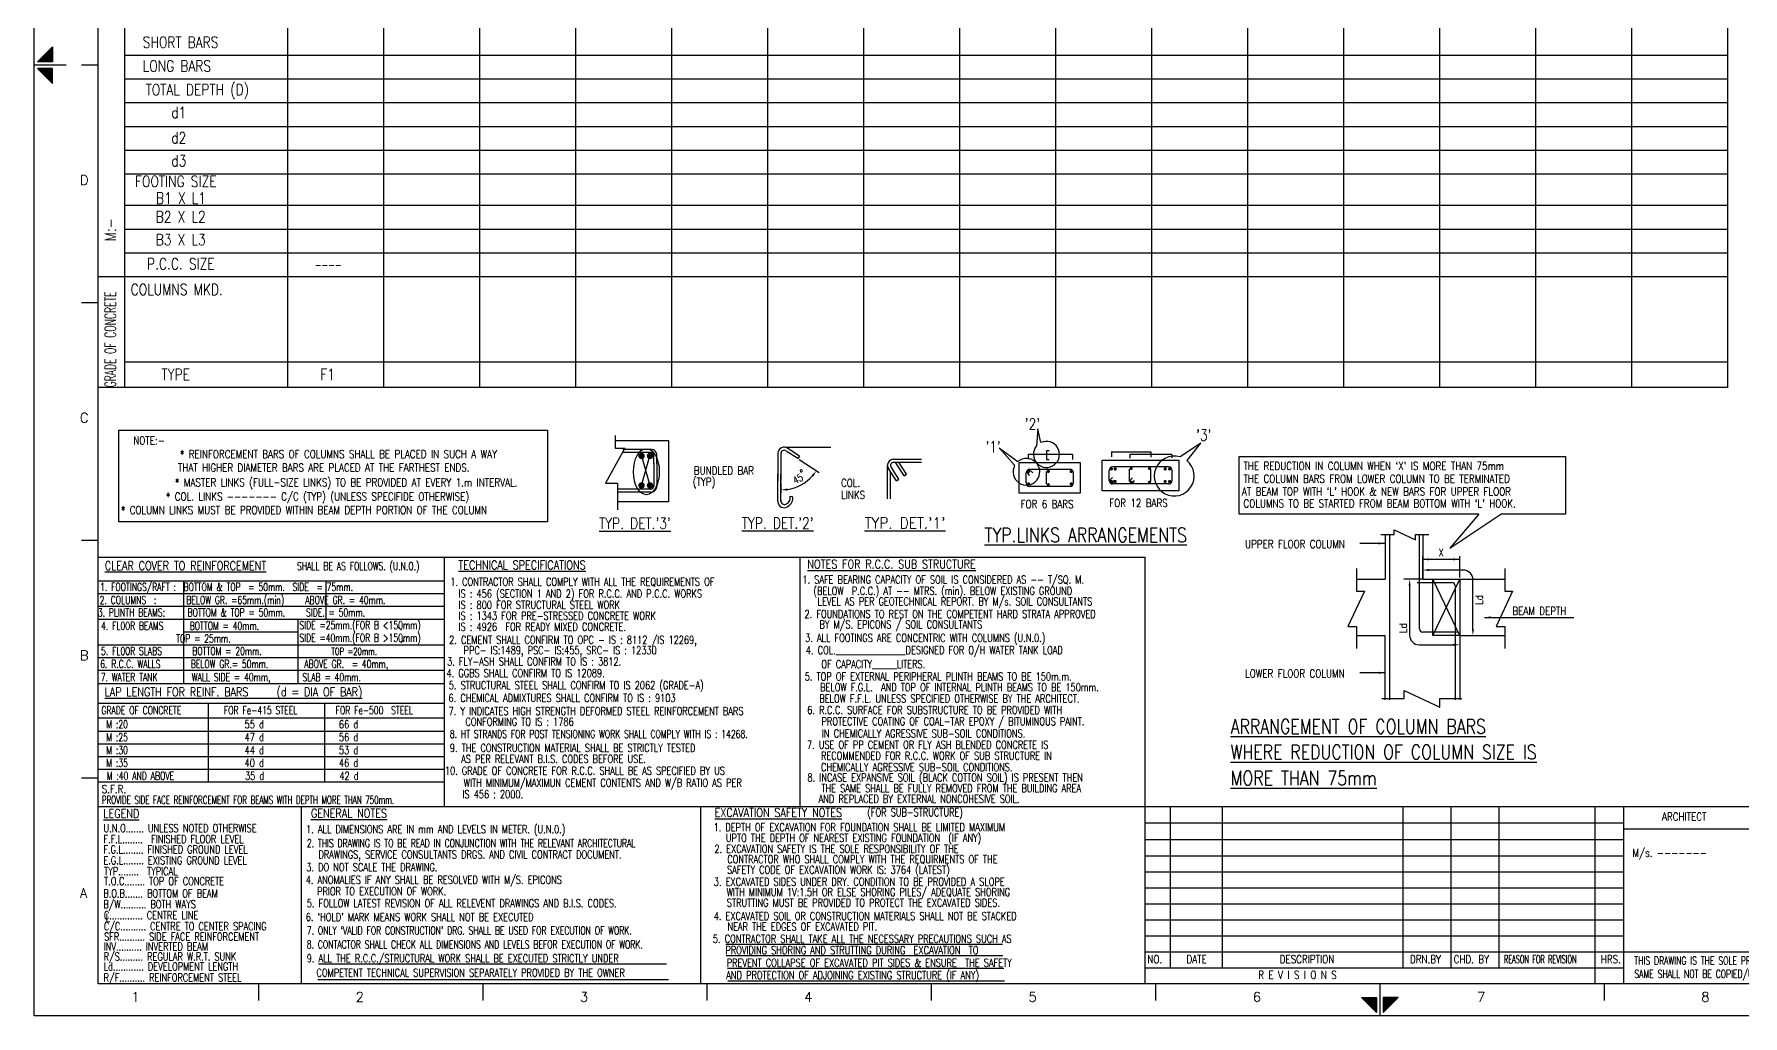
# Model space of a CAD drawing. Extents: x 0 to 841, y 0 to 594.
# Drawn here: x 0 to 534, y 0 to 307 of the extents above; entities that cross this region are included whole.
import ezdxf
from ezdxf.enums import TextEntityAlignment as Align
from ezdxf.lldxf.tags import DXFTag

# ---------------------------------------------------------------- set-up
doc = ezdxf.new("R2010")
doc.units = 0
doc.header["$LTSCALE"] = 5
doc.header["$MEASUREMENT"] = 0
for name, color, linetype in [('COL. TXT', 2, 'Continuous'), ('COL.TEXT', 1, 'Continuous'), ('DIM', 5, 'Continuous'), ('FRAME', 6, 'Continuous'), ('HT', 8, 'Continuous'), ('LINE WORK', 4, 'Continuous'), ('REINF', 6, 'Continuous'), ('sheet', 1, 'Continuous'), ('STIRRUPS', 5, 'Continuous'), ('SUB TITLE', 3, 'Continuous'), ('TABLE FRAME', 5, 'Continuous'), ('TEXT', 4, 'Continuous'), ('TITLE', 6, 'Continuous')]:
    doc.layers.add(name, color=color, linetype=linetype)
doc.styles.add('D', font='romand.shx', dxfattribs={"height": 200})
doc.styles.add('ROMANS', font='romans.shx', dxfattribs={"width": 0.8, "height": 2.25})
tags = doc.linetypes.add('HIDDEN', pattern=[0.375, 0.25, -0.125]).pattern_tags.tags
tags[6:7] = [DXFTag(74, 4), DXFTag(75, 0), DXFTag(340, '0'), DXFTag(46, 1.0), DXFTag(50, 0.0), DXFTag(44, 0.0), DXFTag(45, 0.0)]
tags[4:5] = [DXFTag(74, 4), DXFTag(75, 0), DXFTag(340, '0'), DXFTag(46, 1.0), DXFTag(50, 0.0), DXFTag(44, 0.0), DXFTag(45, 0.0)]
doc.dimstyles.new('T1', dxfattribs={"dimtxt": 2.25, "dimasz": 2, "dimexe": 1, "dimexo": 0.5, "dimgap": 1, "dimtad": 1, "dimdec": 0, "dimzin": 1, "dimdsep": 46, "dimtxsty": 'ROMANS', "dimcen": 0.09, "dimclrd": 5, "dimclre": 5, "dimclrt": 4, "dimadec": 0, "dimazin": 0, "dimtfac": 1, "dimtdec": 0, "dimtofl": 0, "dimtmove": 0, "dimatfit": 3, "dimfxl": 0, "dimtolj": 1, "dimtzin": 1, "dimarcsym": 0})

# ---------------------------------------------------------------- blocks, each defined once
blk = doc.blocks.new('MID')
at = {"layer": 'sheet', "color": 2}
for p, q in [((8.94, 1.07), (4.27, 5.74)), ((4.27, 5.74), (4.27, 1.07)), ((0, 0), (10, 0)), ((4.27, 1.07), (8.94, 1.07)), ((8.94, -1.07), (4.27, -5.74)), ((4.27, -1.07), (8.94, -1.07)), ((4.27, -5.74), (4.27, -1.07))]:
    blk.add_line(p, q, dxfattribs=at)
for points in [[(4.27, 5.74), (8.94, 1.07), (4.27, 1.07)], [(4.27, -5.74), (8.94, -1.07), (4.27, -1.07)]]:
    blk.add_solid(points, dxfattribs=at)
blk = doc.blocks.new('N11')
at = {"layer": 'SUB TITLE', "style": 'ROMANS', "width": 0.8}
blk.add_text('%%uLEGEND', height=2.75, dxfattribs=at).set_placement((959.24, 791.17))
at = {"layer": 'TEXT', "style": 'ROMANS'}
for s, width, p in [('F.F.L........  FINISHED FLOOR LEVEL', 0.75, (959.27, 783.31)), ('U.N.O....... UNLESS NOTED OTHERWISE', 0.75, (959.32, 786.72)), ('F.G.L........ FINISHED GROUND LEVEL', 0.75, (959.25, 780.09)), ('TYP........  TYPICAL', 0.75, (959.46, 773.28)), ('E.G.L........ EXISTING GROUND LEVEL', 0.75, (959.25, 776.67)), ('T.O.C........ TOP OF CONCRETE', 0.75, (959.46, 770.16)), ('B.O.B....... BOTTOM OF BEAM', 0.75, (959.23, 766.35)), ('B/W.......... BOTH WAYS', 0.75, (959.23, 762.97)), ('C............. CENTRE LINE', 0.75, (959.41, 759.52)), ('C/C.......... CENTRE TO CENTER SPACING', 0.75, (959.41, 756.08)), ('L', 0.7, (960.07, 758.75)), ('SFR.......... SIDE FACE REINFORCEMENT', 0.75, (959.46, 752.83)), ('INV.......... INVERTED BEAM', 0.75, (959.33, 749.77)), ('R/S......... REGULAR W.R.T. SUNK', 0.75, (959.33, 746.61)), ('R/F.......... REINFORCEMENT STEEL', 0.75, (959.32, 740.05)), ('Ld............ DEVELOPMENT LENGTH', 0.75, (959.33, 743.5))]:
    blk.add_text(s, height=2.5, dxfattribs=dict(at, width=width)).set_placement(p)
blk = doc.blocks.new('N12')
at = {"layer": 'TABLE FRAME'}
for p, q in [((1026.49, 745.55, 1002.91), (1135.24, 745.55, 1002.91)), ((1026.29, 740.74, 1002.91), (1135.87, 740.74, 1002.91))]:
    blk.add_line(p, q, dxfattribs=at)
at = {"layer": 'SUB TITLE', "style": 'ROMANS', "width": 0.8}
blk.add_text('%%uGENERAL NOTES', height=2.75, dxfattribs=at).set_placement((1024.12, 791.27, 1002.91))
at = {"layer": 'TEXT', "style": 'ROMANS'}
for s, width, p in [('1. ALL DIMENSIONS ARE IN mm AND LEVELS IN METER. (U.N.0.)', 0.75, (1022.61, 786.38, 1002.91)), ('2. THIS DRAWING IS TO BE READ IN CONJUNCTION WITH THE RELEVANT ARCHITECTURAL ', 0.7, (1022.83, 782.02, 1002.91)), (' DRAWINGS, SERVICE CONSULTANTS DRGS. AND CIVIL CONTRACT DOCUMENT.', 0.75, (1025.16, 778.49, 1002.91)), ('3. DO NOT SCALE THE DRAWING. ', 0.75, (1022.65, 774.53, 1002.91)), ('4. ANOMALIES IF ANY SHALL BE RESOLVED WITH M/S. EPICONS', 0.75, (1022.49, 770.59, 1002.91)), (' PRIOR TO EXECUTION OF WORK.', 0.75, (1024.75, 767.01, 1002.91)), ('5. FOLLOW LATEST REVISION OF ALL RELEVENT DRAWINGS AND B.I.S. CODES.', 0.75, (1022.81, 763.27, 1002.91)), ("6. `HOLD' MARK MEANS WORK SHALL NOT BE EXECUTED", 0.75, (1022.48, 758.96, 1002.91)), ("7. ONLY `VALID FOR CONSTRUCTION' DRG. SHALL BE USED FOR EXECUTION OF WORK.", 0.7, (1022.81, 754.76, 1002.91)), ('8. CONTACTOR SHALL CHECK ALL DIMENSIONS AND LEVELS BEFOR EXECUTION OF WORK.', 0.7, (1022.81, 750.38, 1002.91)), ('9. ALL THE R.C.C./STRUCTURAL WORK SHALL BE EXECUTED STRICTLY UNDER ', 0.75, (1022.81, 746.07, 1002.91)), ('COMPETENT TECHNICAL SUPERVISION SEPARATELY PROVIDED BY THE OWNER', 0.75, (1025.85, 741.57, 1002.91))]:
    blk.add_text(s, height=2.5, dxfattribs=dict(at, width=width)).set_placement(p)
blk = doc.blocks.new('N13')
at = {"layer": 'COL.TEXT'}
blk.add_line((1065.81, 833.1), (957.75, 833.1), dxfattribs=at)
at = {"layer": 'TABLE FRAME', "linetype": 'Continuous'}
for p, q in [((1065.81, 865.19), (957.75, 865.19)), ((984.39, 833.19), (984.39, 865.19)), ((1028.86, 853.19), (1028.86, 865.26)), ((1065.81, 861.19), (957.75, 861.19)), ((1065.81, 857.19), (957.75, 857.19)), ((1065.81, 853.19), (957.75, 853.19)), ((1020.11, 849.19), (984.39, 849.19)), ((1020.11, 833.1), (1020.11, 853.19)), ((1065.81, 845.19), (957.75, 845.19)), ((1065.81, 841.19), (957.75, 841.19)), ((1065.81, 837.19), (957.75, 837.19)), ((1065.81, 826.92), (957.75, 826.92)), ((1065.81, 822.31), (957.75, 822.31)), ((992.1, 802.35), (992.1, 826.91)), ((1028.43, 802.35), (1028.43, 826.92)), ((1065.81, 818.17), (957.75, 818.17)), ((1065.81, 814.26), (957.75, 814.26)), ((1065.81, 810.29), (957.75, 810.29)), ((1065.81, 806.32), (957.75, 806.32)), ((1065.81, 802.35), (957.75, 802.35))]:
    blk.add_line(p, q, dxfattribs=at)
at = {"layer": 'TEXT'}
for p, q in [((1051.34, 850.76), (1052.41, 849.82)), ((1052.16, 845.86), (1053.28, 846.78))]:
    blk.add_line(p, q, dxfattribs=at)
at = {"layer": 'SUB TITLE', "style": 'ROMANS', "width": 0.8}
for s, height, p in [('%%uCLEAR COVER TO REINFORCEMENT', 2.75, (959.7, 868.6)), ('%%uLAP LENGTH FOR REINF. BARS   (d = DIA OF BAR)', 2.75, (959.67, 829.17)), ('S.F.R.', 2.5, (958.73, 798.94))]:
    blk.add_text(s, height=height, dxfattribs=at).set_placement(p)
at = {"layer": 'TEXT', "style": 'ROMANS'}
for s, height, width, p in [('SHALL BE AS FOLLOWS. (U.N.O.)', 2.5, 0.7, (1019.74, 868.59)), ('   1. FOOTINGS/RAFT :  BOTTOM & TOP  = 50mm.  SIDE  = 75mm.', 2.5, 0.7, (954.29, 862.07)), ('   2. COLUMNS  :      BELOW GR. =65mm.(min)   ABOVE GR. = 40mm.', 2.5, 0.7, (954.18, 857.99)), ('    3. PLINTH BEAMS:    BOTTOM & TOP = 50mm.   SIDE. = 50mm. ', 2.5, 0.7, (952.3, 854.13)), ('4. FL00R BEAMS     BOTTOM = 40mm. ', 2.5, 0.7, (958.51, 849.93)), (' SIDE =25mm.(FOR B <150mm)', 2.5, 0.7, (1019.28, 850.14)), (' SIDE =40mm.(FOR B >150mm)', 2.5, 0.7, (1019.28, 846.18)), ('5. FL00R SLABS      BOTTOM = 20mm. ', 2.5, 0.7, (958.51, 842.06)), ('                  TOP = 25mm. ', 2.5, 0.7, (958.51, 845.96)), ('TOP =20mm.', 2.25, 0.7, (1030.5, 842.07)), ('6. R.C.C. WALLS      BELOW GR.= 50mm.       ABOVE GR.  = 40mm, ', 2.5, 0.7, (958.26, 838.02)), ('7. WATER TANK       WALL SIDE = 40mm,      SLAB = 40mm.', 2.5, 0.7, (958.41, 833.9)), ('   GRADE OF CONCRETE  ', 2.5, 0.7, (954.72, 823.56)), (' FOR Fe-415 STEEL', 2.5, 0.7, (995.72, 823.56)), (' FOR Fe-500  STEEL', 2.5, 0.7, (1030.63, 823.56)), ('M :20 ', 2.5, 0.7, (960.17, 819.17)), ('M :25', 2.5, 0.7, (960.17, 815.14)), ('55 d', 2.5, 0.75, (1003.38, 819.17)), ('47 d', 2.5, 0.75, (1003.38, 815.14)), ('56 d', 2.5, 0.75, (1032.86, 815.14)), ('66 d', 2.5, 0.75, (1032.86, 819.17)), ('M :30', 2.5, 0.7, (960.17, 811.11)), ('44 d', 2.5, 0.75, (1003.38, 811.11)), ('53 d', 2.5, 0.75, (1032.86, 811.11)), ('M :35', 2.5, 0.7, (960.17, 807.12)), ('40 d', 2.5, 0.75, (1003.38, 807.12)), ('46 d', 2.5, 0.75, (1032.86, 807.12)), ('M :40 AND ABOVE', 2.5, 0.7, (960.31, 803.08)), ('35 d', 2.5, 0.75, (1003.51, 803.08)), ('42 d', 2.5, 0.75, (1032.99, 803.08)), ('PROVIDE SIDE FACE REINFORCEMENT FOR BEAMS WITH DEPTH MORE THAN 750mm.', 2.5, 0.65, (958.76, 795.55))]:
    blk.add_text(s, height=height, dxfattribs=dict(at, width=width)).set_placement(p)
blk = doc.blocks.new('N15')
at = {"layer": 'SUB TITLE', "style": 'ROMANS', "width": 0.8}
blk.add_text('%%uNOTES FOR R.C.C. SUB STRUCTURE', height=2.75, dxfattribs=at).set_placement((1179.24, 869.07))
at = {"layer": 'TEXT', "style": 'ROMANS', "width": 0.75}
for s, p in [('1. SAFE BEARING CAPACITY OF SOIL IS CONSIDERED AS -- T/SQ. M. ', (1177.68, 864.37)), ('   (BELOW  P.C.C.) AT -- MTRS. (min). BELOW EXISTING GROUND ', (1176.94, 860.86)), ('LEVEL AS PER GEOTECHNICAL REPORT. BY M/s. SOIL CONSULTANTS', (1182.44, 857.57)), ('2. FOUNDATIONS TO REST ON THE COMPETENT HARD STRATA APPROVED ', (1178.35, 853.62)), ('3. ALL FOOTINGS ARE CONCENTRIC WITH COLUMNS (U.N.0.)', (1178.55, 846.15)), ('BY M/S. EPICONS / SOIL CONSULTANTS', (1183, 850.37)), ('4. COL._________________DESIGNED FOR O/H WATER TANK LOAD ', (1178.76, 842.35)), ('OF CAPACITY______LITERS.', (1183.61, 837.96)), ('5. TOP OF EXTERNAL PERIPHERAL PLINTH BEAMS TO BE 150m.m.', (1178.41, 834.1)), ('BELOW F.G.L.  AND TOP OF INTERNAL PLINTH BEAMS TO BE 150mm.', (1183.21, 830.75)), ('BELOW F.F.L. UNLESS SPECIFIED OTHERWISE BY THE ARCHITECT.', (1182.97, 827.22)), ('6. R.C.C. SURFACE FOR SUBSTRUCTURE TO BE PROVIDED WITH', (1179.19, 823.63)), ('PROTECTIVE COATING OF COAL-TAR EPOXY / BITUMINOUS PAINT.', (1183.67, 820.09)), ('IN CHEMICALLY AGRESSIVE SUB-SOIL CONDITIONS.', (1183.77, 816.31)), ('7. USE OF PP CEMENT OR FLY ASH BLENDED CONCRETE IS ', (1179.1, 812.77)), ('RECOMMENDED FOR R.C.C. WORK OF SUB STRUCTURE IN ', (1183.49, 809.35)), ('CHEMICALLY AGRESSIVE SUB-SOIL CONDITIONS.', (1183.49, 805.78)), ('8. INCASE EXPANSIVE SOIL (BLACK COTTON SOIL) IS PRESENT THEN', (1179.26, 802.53)), ('THE SAME SHALL BE FULLY REMOVED FROM THE BUILDING AREA  ', (1183.63, 799.17)), (' AND REPLACED BY EXTERNAL NONCOHESIVE SOIL.', (1181.48, 795.88))]:
    blk.add_text(s, height=2.5, dxfattribs=at).set_placement(p)
blk = doc.blocks.new('N16')
at = {"layer": 'TABLE FRAME'}
for p, q in [((1153.79, 751.69), (1240.2, 751.69)), ((1153.88, 748.21), (1240.29, 748.21)), ((1154.26, 744.21), (1240.67, 744.21)), ((1154.4, 740.31), (1240.81, 740.31))]:
    blk.add_line(p, q, dxfattribs=at)
at = {"layer": 'SUB TITLE', "style": 'ROMANS', "width": 0.8}
blk.add_text('%%UEXCAVATION SAFETY NOTES', height=2.75, dxfattribs=at).set_placement((1150.27, 791.48))
at = {"layer": 'TEXT', "style": 'ROMANS', "width": 0.75}
for s, p in [(' (FOR SUB-STRUCTURE)', (1196.67, 791.67)), ('1. DEPTH OF EXCAVATION FOR FOUNDATION SHALL BE LIMITED MAXIMUM', (1149.91, 787)), (' UPTO THE DEPTH OF NEAREST EXISTING FOUNDATION  (IF ANY)', (1152.5, 783.68)), ('2. EXCAVATION SAFETY IS THE SOLE RESPONSIBILITY OF THE ', (1150.19, 780.27)), ('SAFETY CODE OF EXCAVATION WORK IS: 3764 (LATEST)', (1154.14, 773.72)), ('CONTRACTOR WHO SHALL COMPLY WITH THE REQUIRMENTS OF THE ', (1154.22, 777.01)), ('3. EXCAVATED SIDES UNDER DRY. CONDITION TO BE PROVIDED A SLOPE ', (1150.01, 769.98, -1002.91)), (' WITH MINIMUM 1V:1.5H OR ELSE SHORING PILES/ ADEQUATE SHORING ', (1152.75, 766.75, -1002.91)), ('STRUTTING MUST BE PROVIDED TO PROTECT THE EXCAVATED SIDES.', (1154.08, 763.44, -1002.91)), ('4. EXCAVATED SOIL OR CONSTRUCTION MATERIALS SHALL NOT BE STACKED ', (1149.97, 759.28, -1002.91)), ('NEAR THE EDGES OF EXCAVATED PIT.', (1154.25, 755.96, -1002.91)), ('5. CONTRACTOR SHALL TAKE ALL THE NECESSARY PRECAUTIONS SUCH AS', (1149.71, 752.17)), (' PROVIDING SHORING AND STRUTTING DURING  EXCAVATION  TO ', (1152.33, 748.61)), (' AND PROTECTION OF ADJOINING EXISTING STRUCTURE (IF ANY)', (1152.63, 740.8)), ('PREVENT COLLAPSE OF EXCAVATED PIT SIDES & ENSURE  THE SAFETY', (1154.03, 744.67))]:
    blk.add_text(s, height=2.5, dxfattribs=at).set_placement(p)
blk = doc.blocks.new('*D437')
at = {"layer": 'DEFPOINTS', "color": 5, "linetype": 'ByBlock'}
for p in [(433.9, 136.36), (445.5, 136.39)]:
    blk.add_point(p, dxfattribs=at)
at = {"layer": 'sheet', "color": 5, "linetype": 'ByBlock', "lineweight": -2}
for p, q in [((433.9, 136.86), (433.9, 143.61)), ((433.9, 142.61), (445.5, 142.61)), ((445.5, 136.89), (445.5, 143.61))]:
    blk.add_line(p, q, dxfattribs=at)
at = {"layer": 'sheet', "color": 5, "linetype": 'ByBlock'}
for points in [[(433.9, 142.61), (435.9, 142.28), (435.9, 142.94)], [(445.5, 142.61), (443.5, 142.28), (443.5, 142.94)]]:
    blk.add_solid(points, dxfattribs=at)
at = {"layer": 'sheet', "color": 4, "linetype": 'ByBlock', "insert": (439.7, 144.73), "char_height": 2.25, "attachment_point": 5, "style": 'ROMANS'}
blk.add_mtext('X ', dxfattribs=at)
blk = doc.blocks.new('*D445')
at = {"layer": 'DEFPOINTS', "color": 5, "linetype": 'ByBlock'}
for p in [(235, 176.42), (233.37, 175.89), (238.63, 174.06), (233.37, 167.01)]:
    blk.add_point(p, dxfattribs=at)
at = {"layer": 'sheet', "color": 5, "linetype": 'ByBlock', "lineweight": -2}
for p, q in [((239.05, 173.79), (245.29, 169.74)), ((233.37, 166.51), (233.37, 163.27))]:
    blk.add_line(p, q, dxfattribs=at)
blk.add_arc((233.37, 177.48), 13.21, 278.6848, 318.2978, dxfattribs=at)
at = {"layer": 'sheet', "color": 5, "linetype": 'ByBlock'}
for points in [[(244.45, 170.28), (243.5, 168.49), (242.97, 168.89)], [(233.37, 164.27), (235.34, 164.75), (235.39, 164.09)]]:
    blk.add_solid(points, dxfattribs=at)
at = {"layer": 'sheet', "color": 4, "linetype": 'ByBlock', "insert": (238.66, 167.74), "char_height": 2.25, "attachment_point": 5, "rotation": 28.4913, "style": 'ROMANS'}
blk.add_mtext('45', dxfattribs=at)
blk = doc.blocks.new('N15X')
at = {"layer": 'SUB TITLE', "style": 'ROMANS', "width": 0.8}
blk.add_text('%%uTECHNICAL SPECIFICATIONS', height=2.75, dxfattribs=at).set_placement((4.38, 74.08))
at = {"layer": 'TEXT', "style": 'ROMANS'}
for s, width, p in [('1. CONTRACTOR SHALL COMPLY WITH ALL THE REQUIREMENTS OF ', 0.75, (1.85, 68.97)), ('  IS : 456 (SECTION 1 AND 2) FOR R.C.C. AND P.C.C. WORKS ', 0.75, (1.85, 65.26)), ('  IS : 800 FOR STRUCTURAL STEEL WORK', 0.75, (1.85, 61.75)), ('  IS : 1343 FOR PRE-STRESSED CONCRETE WORK', 0.75, (1.85, 58.35)), ('2. CEMENT SHALL CONFIRM TO OPC - IS : 8112 /IS 12269,', 0.75, (1.49, 50.81)), ('  IS : 4926  FOR READY MIXED CONCRETE.', 0.75, (1.85, 54.91)), ('PPC- IS:1489, PSC- IS:455, SRC- IS : 12330', 0.75, (6.01, 47.57)), (' 4. GGBS SHALL CONFIRM TO IS 12089.', 0.75, (-0.62, 40.45)), (' 3. FLY-ASH SHALL CONFIRM TO IS : 3812.', 0.75, (-0.45, 44.06)), ('5. STRUCTURAL STEEL SHALL CONFIRM TO IS 2062 (GRADE-A)', 0.75, (1.38, 36.66)), ('6. CHEMICAL ADMIXTURES SHALL CONFIRM TO IS : 9103', 0.75, (1.29, 32.66)), ('7. Y INDICATES HIGH STRENGTH DEFORMED STEEL REINFORCEMENT BARS', 0.75, (1.3, 28.59)), ('CONFORMING TO IS : 1786 ', 0.75, (6.58, 25.25)), ('8. HT STRANDS FOR POST TENSIONING WORK SHALL COMPLY WITH IS : 14268.', 0.7, (1.7, 21.41)), ('9. THE CONSTRUCTION MATERIAL SHALL BE STRICTLY TESTED', 0.75, (1.7, 17.08)), (' AS PER RELEVANT B.I.S. CODES BEFORE USE.', 0.75, (3.96, 13.61)), ('10. GRADE OF CONCRETE FOR R.C.C. SHALL BE AS SPECIFIED BY US ', 0.75, (0.15, 9.94)), ('WITH MINIMUM/MAXIMUN CEMENT CONTENTS AND W/B RATIO AS PER   ', 0.75, (6.07, 6.19)), ('  IS 456 : 2000.', 0.75, (3.06, 2.6))]:
    blk.add_text(s, height=2.5, dxfattribs=dict(at, width=width)).set_placement(p)

msp = doc.modelspace()

# ---------------------------------------------------------------- linework, layer by layer
at = {"layer": 'DIM'}
for p, q in [((234.64, 177.68), (248.94, 177.68)), ((433.9, 136.38), (427.96, 136.38)), ((445.5, 118.79), (451.44, 118.79))]:
    msp.add_line(p, q, dxfattribs=at)
for points in [[(449.59, 120.79), (449.59, 136.26, 0.414214), (446.59, 139.26), (435.9, 139.26)], [(429.81, 134.38), (429.81, 118.91, 0.414214), (432.81, 115.91), (443.5, 115.91)]]:
    msp.add_lwpolyline(points, format="xyb", dxfattribs=at)
for points in [[(435.9, 138.93), (433.9, 139.26), (435.9, 139.6)], [(429.48, 134.38), (429.81, 136.38), (430.14, 134.38)], [(449.92, 120.79), (449.59, 118.79), (449.26, 120.79)], [(443.5, 116.24), (445.5, 115.91), (443.5, 115.58)]]:
    msp.add_solid(points, dxfattribs=at)
at = {"layer": 'FRAME'}
for points in [[(0, 594), (841, 594), (841, 0), (0, 0)], [(831, 10), (20, 10), (20, 584), (831, 584)]]:
    msp.add_lwpolyline(points, close=True, dxfattribs=at)
at = {"layer": 'HT', "linetype": 'HIDDEN'}
for p, q in [((313.61, 183.4), (313.17, 177.97)), ((314.59, 179.08), (313.61, 183.4)), ((306.36, 172.01), (301.57, 177.4)), ((301.61, 177.31), (307.42, 173.17)), ((358.13, 174.69), (364.57, 179.01)), ((364.46, 178.93), (360.16, 173.5)), ((437.02, 118.78), (445.5, 136.38)), ((445.5, 118.79), (437.02, 136.38))]:
    msp.add_line(p, q, dxfattribs=at)
at = {"layer": 'HT'}
for p, q in [((189.8, 165.71), (192.44, 174.9)), ((189.8, 174.9), (192.44, 165.71))]:
    msp.add_line(p, q, dxfattribs=at)
msp.add_lwpolyline([(181.57, 181.3), (181.57, 177.31), (184.6, 177.31), (178.54, 166.45), (182.26, 166.45), (182.26, 158.06)], dxfattribs=at)
at = {"layer": 'HT', "flags": 128}
for points in [[(420.81, 150.36), (425.02, 150.36), (425.02, 151.86), (431.66, 148.75), (431.65, 150.38), (435.81, 150.38)], [(413.22, 139.71), (413.22, 132.69), (415.72, 132.7), (410.53, 121.64), (413.25, 121.64), (413.25, 114.72)], [(459.52, 139.71), (459.52, 132.69), (462.01, 132.7), (456.82, 121.64), (459.55, 121.64), (459.55, 114.72)], [(421.14, 99.12), (428.15, 99.12), (428.15, 101.61), (439.21, 96.43), (439.21, 99.15), (446.13, 99.15)]]:
    msp.add_lwpolyline(points, dxfattribs=at)
at = {"layer": 'HT', "linetype": 'HIDDEN'}
msp.add_lwpolyline([(437.02, 136.38), (445.5, 136.39), (445.5, 118.79), (437.02, 118.78)], close=True, dxfattribs=at)
for centre, radius, start, end in [((316.33, 175.4), 4.08, 140.877, 115.3099), ((310.06, 169.96), 4.16, 151.8231, 129.5045), ((356.26, 168.63), 6.24, 73.6179, 51.2992)]:
    msp.add_arc(centre, radius, start, end, dxfattribs=at)
msp.add_ellipse((191.3, 169.97), major_axis=(0, 7.18), ratio=0.56211, dxfattribs=at)
at = {"layer": 'LINE WORK'}
for p, q in [((198.37, 179.67), (181.51, 179.67)), ((198.37, 160.55), (198.37, 179.67)), ((198.37, 160.55), (182.2, 160.55)), ((422.18, 150.36), (422.18, 136.38)), ((433.9, 150.36), (433.9, 136.38)), ((413.22, 136.38), (422.18, 136.38)), ((433.9, 136.38), (459.52, 136.38)), ((413.25, 118.78), (422.05, 118.78)), ((422.05, 118.78), (422.05, 98.68)), ((445.5, 118.79), (459.55, 118.8)), ((445.5, 118.78), (445.5, 98.68)), ((457.79, 15), (457.79, 65.38)), ((496.71, 58.41), (623.86, 58.41)), ((347.22, 20), (623.86, 20)), ((347.22, 15), (496.71, 15))]:
    msp.add_line(p, q, dxfattribs=at)
for points in [[(307.83, 172.84), (326.89, 172.84), (326.89, 163.28), (307.83, 163.28)], [(333.79, 173.59), (357.72, 173.59), (357.72, 164.03), (333.79, 164.03)]]:
    msp.add_lwpolyline(points, close=True, dxfattribs=at)
at = {"layer": 'REINF'}
for p, q in [((423.53, 150.33), (423.53, 98.68)), ((432.95, 120.87), (432.95, 150.38)), ((432.2, 135.38), (443, 135.38)), ((444, 134.38), (444, 98.68)), ((444.99, 119.87), (433.95, 119.87))]:
    msp.add_line(p, q, dxfattribs=at)
for points, const_width in [([(190.3, 174.9, -1), (189.3, 174.9, -1)], 1), ([(192.94, 174.9, -1), (191.94, 174.9, -1)], 1), ([(336.86, 170.84, -1), (336.36, 170.84, -1)], 0.5), ([(338.06, 170.84, -1), (337.56, 170.84, -1)], 0.5), ([(343.04, 170.98, -1), (342.54, 170.98, -1)], 0.5), ([(348.78, 170.98, -1), (348.28, 170.98, -1)], 0.5), ([(353.69, 170.84, -1), (353.19, 170.84, -1)], 0.5), ([(355.08, 170.84, -1), (354.58, 170.84, -1)], 0.5), ([(190.3, 165.71, -1), (189.3, 165.71, -1)], 1), ([(192.94, 165.71, -1), (191.94, 165.71, -1)], 1), ([(311, 170.06, -1), (310.5, 170.06, -1)], 0.5), ([(311, 166.15, -1), (310.5, 166.15, -1)], 0.5), ([(317.15, 170.06, -1), (316.65, 170.06, -1)], 0.5), ([(317.15, 165.91, -1), (316.65, 165.91, -1)], 0.5), ([(324.32, 170.06, -1), (323.82, 170.06, -1)], 0.5), ([(324.32, 166.15, -1), (323.82, 166.15, -1)], 0.5), ([(336.86, 166.92, -1), (336.36, 166.92, -1)], 0.5), ([(338.06, 166.92, -1), (337.56, 166.92, -1)], 0.5), ([(343.04, 166.68, -1), (342.54, 166.68, -1)], 0.5), ([(348.78, 166.68, -1), (348.28, 166.68, -1)], 0.5), ([(353.69, 166.92, -1), (353.19, 166.92, -1)], 0.5), ([(355.08, 166.92, -1), (354.58, 166.92, -1)], 0.5)]:
    msp.add_lwpolyline(points, format="xyb", close=True, dxfattribs=dict(at, const_width=const_width))
for centre, start, end in [((443, 134.38), 0, 90), ((433.95, 120.87), 180, 270)]:
    msp.add_arc(centre, 1, start, end, dxfattribs=at)
at = {"layer": 'sheet', "color": 2}
for p, q in [((20.01, 297.01), (14.77, 297.01)), ((20.01, 297.01), (14.77, 297.01)), ((20.01, 222.76), (14.77, 222.76)), ((20.01, 222.76), (14.77, 222.76)), ((20.01, 148.51), (14.77, 148.51)), ((20.01, 148.51), (14.77, 148.51)), ((20.01, 74.26), (14.77, 74.26)), ((20.01, 74.26), (14.77, 74.26)), ((70.08, 10.01), (70.08, 4.78)), ((70.08, 10.01), (70.08, 4.78)), ((140.17, 10.01), (140.17, 4.78)), ((140.17, 10.01), (140.17, 4.78)), ((210.25, 10.01), (210.25, 4.78)), ((210.25, 10.01), (210.25, 4.78)), ((280.33, 10.01), (280.33, 4.78)), ((280.33, 10.01), (280.33, 4.78)), ((350.42, 10.01), (350.42, 4.78)), ((350.42, 10.01), (350.42, 4.78)), ((420.5, 10.01), (420.5, 4.78)), ((420.5, 10.01), (420.5, 4.78)), ((490.58, 10.01), (490.58, 4.78)), ((490.58, 10.01), (490.58, 4.78))]:
    msp.add_line(p, q, dxfattribs=at)
at = {"layer": 'sheet'}
for p, q in [((20, 143.31), (347.22, 143.31)), ((128.19, 65.38), (128.19, 143.31)), ((239.39, 65.38), (239.39, 143.31)), ((347.22, 10.3), (347.22, 143.31)), ((20, 65.38), (831, 65.38)), ((83.53, 10.3), (83.53, 65.38)), ((208.36, 10.3), (208.36, 65.38)), ((496.71, 10), (496.71, 65.38))]:
    msp.add_line(p, q, dxfattribs=at)
at = {"layer": 'STIRRUPS'}
for p, q in [((192.68, 176.97), (183.97, 176.97)), ((238.63, 174.06), (235, 176.42)), ((239.15, 174.87), (235.52, 177.23)), ((316.33, 176.62), (316.33, 173.81)), ((316.33, 176.62), (317.15, 176.62)), ((192.68, 176.02), (183.97, 176.02)), ((193.64, 172.43), (193.64, 175.18)), ((193.64, 172.57), (193.64, 165.39)), ((194.57, 172.43), (194.57, 175.06)), ((194.57, 172.57), (194.57, 165.52)), ((232.41, 175.72), (232.41, 167.01)), ((233.37, 175.89), (233.37, 167.01)), ((239.15, 174.87), (238.63, 174.06)), ((266.66, 161.54), (266.66, 171.97)), ((270.24, 167.67), (267.88, 171.31)), ((268.58, 173.89), (277.28, 173.89)), ((268.58, 172.93), (277.28, 172.93)), ((271.84, 168.71), (269.22, 172.75)), ((272.61, 169.22), (270.35, 172.71)), ((310.65, 175.41), (310.65, 173.91)), ((324.47, 175.4), (310.66, 175.4)), ((316.33, 173.81), (317.15, 173.81)), ((324.45, 175.41), (324.45, 173.76)), ((336.61, 176.16), (336.61, 174.66)), ((348.96, 176.14), (336.62, 176.14)), ((354.53, 171.47), (336.97, 171.47)), ((342.35, 175.37), (342.35, 174.19)), ((355.52, 175.39), (342.38, 175.39)), ((348.94, 176.16), (348.94, 174.5)), ((348.99, 166.96), (348.99, 170.87)), ((355.49, 175.37), (355.49, 174.35)), ((232.41, 160.65), (232.41, 169.35)), ((233.37, 160.65), (233.37, 169.35)), ((269.43, 167.15), (267.07, 170.78)), ((267.62, 161.54), (267.62, 169.94)), ((269.43, 167.15), (270.24, 167.67)), ((271.84, 168.71), (272.61, 169.22)), ((309.95, 166.47), (309.95, 169.66)), ((310.15, 169.97), (310.92, 168.82)), ((310.96, 170.67), (312.07, 169.64)), ((323.7, 170.72), (311.02, 170.72)), ((316.33, 166.22), (316.33, 170.03)), ((324.76, 166.47), (324.76, 169.66)), ((335.91, 167.22), (335.91, 170.4)), ((336.05, 167.26), (336.97, 168.18)), ((336.85, 166.27), (337.62, 167.38)), ((354.53, 166.16), (336.97, 166.16)), ((342.29, 166.96), (342.29, 170.77)), ((342.31, 167.16), (343.23, 168.08)), ((343.11, 166.17), (343.88, 167.28)), ((355.59, 167.22), (355.59, 170.4)), ((192.68, 164.56), (182.2, 164.56)), ((192.68, 163.6), (182.2, 163.6)), ((236.2, 162.32), (237.01, 162.23)), ((323.7, 165.41), (311.02, 165.41))]:
    msp.add_line(p, q, dxfattribs=at)
for centre, radius, start, end in [((192.68, 175.06), 1.92, 350.3866, 90), ((234.33, 175.72), 1.92, 51.7441, 180), ((234.33, 175.72), 0.963, 51.5366, 188.16), ((192.68, 175.06), 0.958, 0, 90), ((268.58, 171.97), 1.92, 90, 218.2559), ((268.58, 171.97), 0.958, 22.584, 218.2559), ((336.97, 170.4), 1.06, 90, 180), ((354.53, 170.4), 1.06, 0, 90), ((192.68, 165.52), 1.92, 270, 9.6134), ((311.02, 169.66), 1.06, 90, 180), ((311.02, 166.47), 1.06, 180, 270), ((323.7, 169.66), 1.06, 0, 90), ((323.7, 166.47), 1.06, 270, 0), ((336.97, 167.22), 1.06, 180, 270), ((354.53, 167.22), 1.06, 270, 0), ((192.68, 165.52), 0.958, 270, 0), ((234.33, 160.65), 1.92, 180, 308.2559), ((234.43, 160.85), 1.08, 167.7893, 297.6928), ((234.04, 161.87), 2.21, 280.9547, 11.8733), ((234.21, 161.68), 2.86, 297.3549, 11.1899)]:
    msp.add_arc(centre, radius, start, end, dxfattribs=at)
at = {"layer": 'TABLE FRAME'}
for p, q in [((28.25, 566.02, 1002.91), (28.25, 196.24, 1002.91)), ((79.17, 566.02, 1002.91), (79.17, 196.24, 1002.91)), ((109.17, 566.02, 1002.91), (109.17, 196.24, 1002.91)), ((139.17, 566.02, 1002.91), (139.17, 196.24, 1002.91)), ((169.17, 566.02, 1002.91), (169.17, 196.24, 1002.91)), ((199.17, 566.02, 1002.91), (199.17, 196.24, 1002.91)), ((229.17, 566.02, 1002.91), (229.17, 196.24, 1002.91)), ((259.17, 566.02, 1002.91), (259.17, 196.24, 1002.91)), ((289.17, 566.02, 1002.91), (289.17, 196.24, 1002.91)), ((319.17, 566.02, 1002.91), (319.17, 196.24, 1002.91)), ((349.17, 566.02, 1002.91), (349.17, 196.24, 1002.91)), ((349.17, 566.02, 1002.91), (349.17, 196.24, 1002.91)), ((379.17, 566.02, 1002.91), (379.17, 196.24, 1002.91)), ((409.17, 566.02, 1002.91), (409.17, 196.24, 1002.91)), ((439.17, 566.02, 1002.91), (439.17, 196.24, 1002.91)), ((469.17, 566.02, 1002.91), (469.17, 196.24, 1002.91)), ((499.17, 566.02, 1002.91), (499.17, 196.24, 1002.91)), ((529.17, 566.02, 1002.91), (529.17, 196.24, 1002.91)), ((529.17, 300.03, 1002.91), (28.25, 300.03, 1002.91)), ((529.17, 292.61, 1002.91), (28.25, 292.61, 1002.91)), ((529.17, 285.18, 1002.91), (28.25, 285.18, 1002.91)), ((529.17, 277.76, 1002.91), (28.25, 277.76, 1002.91)), ((529.17, 270.33, 1002.91), (28.25, 270.33, 1002.91)), ((529.17, 262.91, 1002.91), (28.25, 262.91, 1002.91)), ((529.17, 253.11, 1002.91), (28.25, 253.11, 1002.91)), ((529.17, 245.69, 1002.91), (28.25, 245.68, 1002.91)), ((529.17, 238.26, 1002.91), (28.25, 238.26, 1002.91)), ((529.17, 230.84, 1002.91), (20, 230.84, 1002.91)), ((529.17, 204.24, 1002.91), (28.25, 204.24, 1002.91)), ((529.17, 196.24, 1002.91), (20, 196.24, 1002.91)), ((451.41, 156.69), (442.37, 146.05)), ((442.37, 146.05), (458.33, 156.69)), ((355.14, 15), (355.14, 65.38)), ((371.34, 15), (371.34, 65.38)), ((427.79, 15), (427.79, 65.38)), ((442.79, 15), (442.79, 65.38)), ((487.79, 10), (487.79, 65.38)), ((347.22, 60.25), (496.71, 60.25)), ((347.22, 55.13), (496.71, 55.13)), ((347.22, 50), (496.71, 50)), ((347.22, 45), (496.71, 45)), ((347.22, 40), (496.71, 40)), ((347.22, 35), (496.71, 35)), ((347.22, 30), (496.71, 30)), ((347.22, 25), (496.71, 25))]:
    msp.add_line(p, q, dxfattribs=at)
at = {"layer": 'TABLE FRAME', "elevation": 2005.83}
msp.add_lwpolyline([(26.5, 182.96), (160.46, 182.96), (160.46, 154.28), (26.5, 154.28)], close=True, dxfattribs=at)
at = {"layer": 'TABLE FRAME'}
msp.add_lwpolyline([(451.41, 156.69), (376.57, 156.69), (376.57, 174.78), (478.55, 174.78), (478.55, 156.69), (458.33, 156.69)], dxfattribs=at)

# ---------------------------------------------------------------- block references
at = {"layer": 'sheet', "color": 2, "xscale": -1}
msp.add_blockref('MID', (10, 297), dxfattribs=at)
msp.add_blockref('MID', (10, 297), dxfattribs=at)
at = {"layer": 'sheet'}
for name, p in [('N13', (-937.62, -729.35)), ('N15X', (128.19, 65.38)), ('N15', (-937.62, -729.35)), ('N11', (-937.62, -729.35)), ('N12', (-937.62, -729.35)), ('N16', (-937.62, -729.35))]:
    msp.add_blockref(name, p, dxfattribs=at)
at = {"layer": 'sheet', "color": 2, "xscale": -1, "rotation": 90}
msp.add_blockref('MID', (420.5, 10), dxfattribs=at)
msp.add_blockref('MID', (420.5, 10), dxfattribs=at)

# ---------------------------------------------------------------- texts
at = {"layer": 'COL. TXT', "style": 'ROMANS', "width": 0.75}
msp.add_text('----', height=2.5, dxfattribs=at).set_placement((91.86, 234.6, 1002.91), align=Align.MIDDLE)
at = {"layer": 'sheet', "style": 'ROMANS'}
for s, p in [('D', (14.3, 259.61)), ('C', (14.3, 185.36)), ('B', (14.3, 111.11)), ('A', (14.3, 36.86)), ('1', (30.39, 4.42)), ('2', (100.47, 4.42)), ('3', (170.56, 4.42)), ('4', (240.64, 4.42)), ('5', (310.72, 4.42)), ('6', (380.81, 4.42)), ('7', (450.89, 4.42)), ('8', (520.97, 4.42))]:
    msp.add_text(s, height=3, dxfattribs=at).set_placement(p)
at = {"layer": 'SUB TITLE'}
for s, height, style, width, p in [('SHORT BARS', 3.5, 'ROMANS', 0.8, (33.94, 302.38, 1002.91)), ('LONG BARS', 3.5, 'ROMANS', 0.8, (33.94, 294.98, 1002.91)), ('TOTAL DEPTH (D)', 3.5, 'ROMANS', 0.8, (34.84, 287.58, 1002.91)), ('d1', 3.5, 'ROMANS', 0.8, (42.84, 280.43, 1002.91)), ('d2', 3.5, 'ROMANS', 0.8, (42.84, 272.54, 1002.91)), ('d3', 3.5, 'ROMANS', 0.8, (42.84, 265.38, 1002.91)), ('FOOTING SIZE', 3.5, 'ROMANS', 0.8, (31.54, 258.94, 1002.91)), ('B1 X L1', 3.5, 'ROMANS', 0.8, (38.09, 253.7, 1002.91)), ('B2 X L2', 3.5, 'ROMANS', 0.8, (38, 247.88, 1002.91)), ('B3 X L3', 3.5, 'ROMANS', 0.8, (38, 240.74, 1002.91)), ('P.C.C. SIZE', 3.5, 'ROMANS', 0.8, (35.27, 233.17, 1002.91)), ('COLUMNS MKD.', 3.5, 'ROMANS', 0.8, (30.16, 225.13, 1002.91)), ('TYPE', 3.5, 'ROMANS', 0.8, (39.79, 198.59, 1002.91)), ('F1', 3.5, 'ROMANS', 0.8, (89.45, 198.58, 1002.91)), ("'2'", 3.5, 'ROMANS', 0.8, (309.54, 183.15)), ("'3'", 3.5, 'ROMANS', 0.8, (363.08, 179.66)), ("'1'", 3.5, 'ROMANS', 0.8, (297.27, 176.02)), ("%%UTYP. DET.'3'", 3.5, 'ROMANS', 0.8, (176.51, 152.12)), ("%%UTYP. DET.'2'", 3.5, 'ROMANS', 0.8, (221.12, 152.18)), ("%%UTYP. DET.'1'", 3.5, 'ROMANS', 0.9, (259.51, 152.19)), ('R E V I S I O N S', 2.5, 'D', 0.8, (382.52, 11.54))]:
    msp.add_text(s, height=height, dxfattribs=dict(at, style=style, width=width)).set_placement(p)
at = {"layer": 'SUB TITLE', "style": 'ROMANS'}
for s, width, p in [('M:-', 0.8, (25.54, 241.94, 1002.91)), ('GRADE OF CONCRETE  ', 0.6, (25.54, 196.32, 1002.91))]:
    msp.add_text(s, height=3.5, rotation=90, dxfattribs=dict(at, width=width)).set_placement(p)
at = {"layer": 'TEXT', "style": 'ROMANS', "width": 0.8}
for s, p in [('NOTE:-', (40.82, 178.46, 2005.83)), (' * REINFORCEMENT BARS OF COLUMNS SHALL BE PLACED IN SUCH A WAY', (144.65, 174.23, 2005.83)), ('THAT HIGHER DIAMETER BARS ARE PLACED AT THE FARTHEST ENDS.', (136.05, 170.01, 2005.83)), ('* MASTER LINKS (FULL-SIZE LINKS) TO BE PROVIDED AT EVERY 1.m INTERVAL.', (151.01, 165.39, 2005.83)), ('* COL. LINKS ------- C/C (TYP) (UNLESS SPECIFIDE OTHERWISE)', (135.91, 160.98, 2005.83))]:
    msp.add_text(s, height=2.5, dxfattribs=at).set_placement(p, align=Align.RIGHT)
at = {"layer": 'TEXT', "style": 'ROMANS'}
for s, height, width, p in [('BUNDLED BAR', 2.5, 0.8, (206.15, 169.09)), ("THE REDUCTION IN COLUMN WHEN `X' IS MORE THAN 75mm ", 2.5, 0.8, (377.9, 170.52)), ('(TYP)', 2.5, 0.8, (205.77, 165.61)), ('o', 1.23, 0.8, (239.26, 169.87)), ('COL.', 2.5, 0.8, (252.13, 165.22)), ('THE COLUMN BARS FROM LOWER COLUMN TO BE TERMINATED', 2.5, 0.8, (377.9, 166.53)), ('LINKS', 2.5, 0.8, (252.13, 161.46)), ('FOR 6 BARS', 2.5, 0.8, (308.25, 158.59)), ('FOR 12 BARS', 2.5, 0.8, (335.96, 158.96)), (" AT BEAM TOP WITH `L' HOOK & NEW BARS FOR UPPER FLOOR ", 2.5, 0.8, (376.03, 162.54)), ("COLUMNS TO BE STARTED FROM BEAM BOTTOM WITH `L' HOOK.", 2.5, 0.8, (377.9, 158.82)), ('* COLUMN LINKS MUST BE PROVIDED WITHIN BEAM DEPTH PORTION OF THE COLUMN', 2.5, 0.8, (27.1, 156.73, 2005.83)), ('UPPER FLOOR COLUMN', 2.5, 0.8, (378.39, 146.12)), ('BEAM DEPTH', 2.5, 0.8, (461.93, 125.23)), ('LOWER FLOOR COLUMN', 2.5, 0.8, (378.39, 105.68)), (' ARCHITECT', 2.5, 0.8, (507.32, 60.98)), ('M/s. -------', 2.5, 0.8, (499.46, 49.64)), ('NO.', 2.5, 0.8, (347.87, 16.44)), ('DATE', 2.5, 0.8, (360.09, 16.44)), ('DESCRIPTION', 2.5, 0.8, (389.22, 16.44)), ('DRN.BY', 2.5, 0.8, (429.93, 16.44)), ('CHD. BY', 2.5, 0.8, (443.57, 16.44)), ('REASON FOR REVISION', 2.5, 0.6, (459.27, 16.44)), ('HRS.', 2.5, 0.8, (489.58, 16.44)), ('THIS DRAWING IS THE SOLE PROPERTY OF M/s. EPICONS CONSULTANTS PVT. LTD. AND', 2.5, 0.7, (500.04, 15.99)), ('SAME SHALL NOT BE COPIED/USED REPRODUCED WITHOUT THEIR WRITTEN PERMISSION.', 2.5, 0.7, (500.04, 11.85))]:
    msp.add_text(s, height=height, dxfattribs=dict(at, width=width)).set_placement(p)
at = {"layer": 'TEXT', "style": 'ROMANS', "width": 0.9}
for p in [(451.54, 129.88), (427.8, 121.09)]:
    msp.add_text('Ld', height=2.267, rotation=90, dxfattribs=at).set_placement(p, align=Align.MIDDLE)
at = {"layer": 'TITLE', "style": 'ROMANS', "width": 0.8}
msp.add_text('%%UTYP.LINKS ARRANGEMENTS', height=4.5, dxfattribs=at).set_placement((296.95, 148))
at = {"layer": 'TITLE', "linetype": 'Continuous', "style": 'ROMANS', "width": 0.8}
for s, p in [('%%uARRANGEMENT OF COLUMN BARS', (373.87, 88.14)), ('%%uWHERE REDUCTION OF COLUMN SIZE IS', (373.87, 80.16)), ('%%uMORE THAN 75mm', (373.87, 72.04))]:
    msp.add_text(s, height=4.5, dxfattribs=at).set_placement(p)

# ---------------------------------------------------------------- dimensions: what is measured, and where the dimension line sits
at = {"layer": 'sheet'}
dim = msp.add_angular_dim_2l(base=(241.95, 167.43), line1=((233.37, 175.89), (233.37, 167.01)), line2=((238.63, 174.06), (235, 176.42)), text='45', dimstyle='T1', dxfattribs=at)
dim.commit()
dim.dimension.update_dxf_attribs({"geometry": '*D445', "text_midpoint": (238.66, 167.74)})
dim = msp.add_linear_dim(base=(445.5, 142.61), p1=(433.9, 136.36), p2=(445.5, 136.39), text='X ', dimstyle='T1', dxfattribs=at)
dim.commit()
dim.dimension.update_dxf_attribs({"geometry": '*D437', "text_midpoint": (439.7, 144.73)})

# ---------------------------------------------------------------- leaders
for points in [[(422.18, 147.6), (414.26, 147.6)], [(453.24, 124.45), (481.18, 124.45)], [(422.18, 107.16), (414.26, 107.16)]]:
    msp.add_leader(points, dimstyle='T1', override={"dimscale": 1, "dimgap": 1, "dimtad": 1}, dxfattribs=at)

doc.saveas('drawing.dxf')
